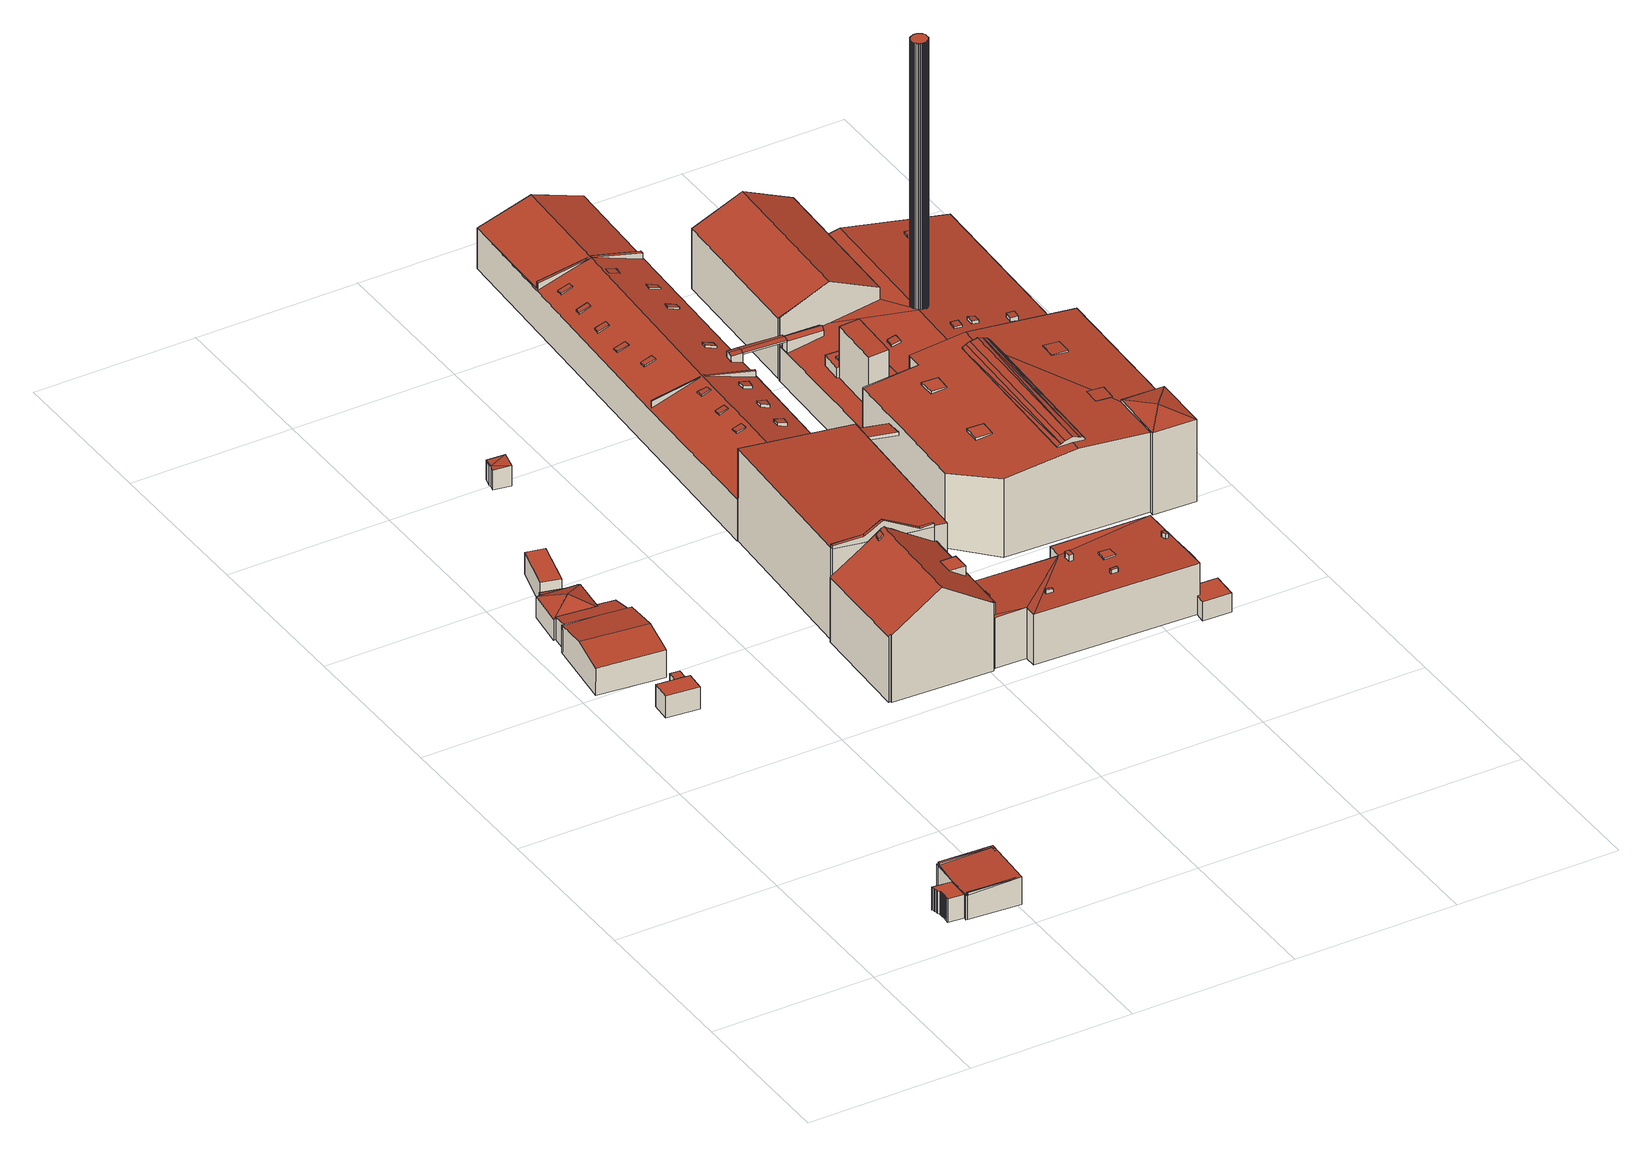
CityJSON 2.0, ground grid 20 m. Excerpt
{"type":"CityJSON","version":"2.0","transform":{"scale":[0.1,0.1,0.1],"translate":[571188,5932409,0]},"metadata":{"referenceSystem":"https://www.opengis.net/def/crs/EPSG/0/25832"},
"CityObjects":{
"building1":{"type":"Building","attributes":{"Grundfläche 2D":"50.075014","Grundhöhe NN":"3.232"},"children":["building1-1"],"geometry":[{"type":"Solid","lod":"3","boundaries":[[[[0,1,2,3]],[[1,4,2]],[[3,5,6,7,1,0]],[[8,7,6]],[[9,10,11,12,13,14,15,16,17,18,19,20,21,22,23,24,25,26]],[[3,2,27,28]],[[2,4,29,27]],[[5,3,28,30]],[[31,8,6,5,30,32]],[[14,33,29,4,1,7,8,31,34,15]],[[17,16,15,34,35]],[[18,17,35,36]],[[19,18,36,37]],[[20,19,37,38]],[[21,20,38,39]],[[22,21,39,40]],[[23,22,40,41]],[[24,23,41,42]],[[25,24,42,43]],[[26,25,43,44]],[[9,26,44,45]],[[10,9,45,46]],[[11,10,46,47]],[[12,11,47,48]],[[13,12,48,49]],[[14,13,49,33]],[[33,49,48,47,46,45,44,43,42,41,40,39,38,37,36,35,34,31,32,30,28,27,29]]]],"semantics":{"surfaces":[{"type":"RoofSurface"},{"type":"WallSurface"},{"type":"GroundSurface"}],"values":[[0,0,0,0,0,1,1,1,1,1,1,1,1,1,1,1,1,1,1,1,1,1,1,1,1,1,2]]}}]},
"building1-1":{"type":"BuildingInstallation","parents":["building1"],"geometry":[{"type":"MultiSurface","lod":"3","boundaries":[[[50,51,52]],[[52,51,53,5]],[[54,3,5,53]],[[55,3,54]],[[55,56,57,3]],[[6,58,50,52]],[[58,53,51,50]],[[0,55,54]],[[56,55,0,59]],[[57,56,59,2]],[[3,57,2]],[[52,5,6]]],"semantics":{"surfaces":[{"type":"RoofSurface"},{"type":"WallSurface"}],"values":[0,0,0,0,0,1,1,1,1,1,1,1]}}]},
"building2":{"type":"Building","attributes":{"Grundfläche 2D":"9.758660","Grundhöhe NN":"5.609"},"geometry":[{"type":"Solid","lod":"3","boundaries":[[[[60,61,62,63]],[[61,60,64,65]],[[62,61,65,66]],[[63,62,66,67]],[[60,63,67,64]],[[65,64,67,66]]]],"semantics":{"surfaces":[{"type":"RoofSurface"},{"type":"WallSurface"},{"type":"GroundSurface"}],"values":[[0,1,1,1,1,2]]}}]},
"building3":{"type":"Building","attributes":{"Grundfläche 2D":"1.380541","Grundhöhe NN":"5.557"},"geometry":[{"type":"Solid","lod":"3","boundaries":[[[[68,69,70,71]],[[72,73,71,70]],[[73,74,68,71]],[[74,75,69,68]],[[75,72,70,69]],[[75,74,73,72]]]],"semantics":{"surfaces":[{"type":"RoofSurface"},{"type":"WallSurface"},{"type":"GroundSurface"}],"values":[[0,1,1,1,1,2]]}}]},
"building4":{"type":"Building","attributes":{"Grundfläche 2D":"116.813231","Grundhöhe NN":"2.514"},"geometry":[{"type":"Solid","lod":"3","boundaries":[[[[76,77,78]],[[79,80,78,77,81]],[[82,83,77,76]],[[84,81,77,83]],[[85,86,87,88,89,90]],[[91,92,93,94,95]],[[91,96,97,92]],[[76,78,98,99]],[[76,99,100,82]],[[84,101,102,81]],[[78,80,79,81,102,103,104,98]],[[88,84,83,89]],[[89,83,82,90]],[[90,82,100,105,85]],[[87,86,106,107]],[[87,107,101,84,88]],[[96,91,95,108,109]],[[97,96,109,110]],[[93,92,97,110,111]],[[85,105,108,95,94,93,111,106,86]],[[98,104,103,102,101,107,106,111,110,109,108,105,100,99]]]],"semantics":{"surfaces":[{"type":"RoofSurface"},{"type":"WallSurface"},{"type":"GroundSurface"}],"values":[[0,0,0,0,0,0,0,1,1,1,1,1,1,1,1,1,1,1,1,1,2]]}}]},
"building5":{"type":"Building","attributes":{"Grundfläche 2D":"3.616065","Grundhöhe NN":"2.504"},"geometry":[{"type":"Solid","lod":"3","boundaries":[[[[112,113,114,115]],[[116,104,115,114]],[[104,117,112,115]],[[117,118,113,112]],[[118,116,114,113]],[[118,117,104,116]]]],"semantics":{"surfaces":[{"type":"RoofSurface"},{"type":"WallSurface"},{"type":"GroundSurface"}],"values":[[0,1,1,1,1,2]]}}]},
"building6":{"type":"Building","attributes":{"Grundfläche 2D":"13.838433","Grundhöhe NN":"2.292"},"geometry":[{"type":"Solid","lod":"3","boundaries":[[[[119,120,121,122]],[[123,124,122,121]],[[124,125,119,122]],[[125,126,120,119]],[[126,123,121,120]],[[126,125,124,123]]]],"semantics":{"surfaces":[{"type":"RoofSurface"},{"type":"WallSurface"},{"type":"GroundSurface"}],"values":[[0,1,1,1,1,2]]}}]},
"building7":{"type":"Building","attributes":{"Grundfläche 2D":"4.383245","Grundhöhe NN":"0.926"},"geometry":[{"type":"Solid","lod":"3","boundaries":[[[[127,128,129]],[[130,128,127]],[[131,127,132]],[[130,127,131]],[[133,134,129,128]],[[134,135,127,129]],[[135,136,132,127]],[[136,137,131,132]],[[137,138,130,131]],[[138,133,128,130]],[[134,133,138,137,136,135]]]],"semantics":{"surfaces":[{"type":"RoofSurface"},{"type":"WallSurface"},{"type":"GroundSurface"}],"values":[[0,0,0,0,1,1,1,1,1,1,2]]}}]},
"building8":{"type":"Building","attributes":{"Grundfläche 2D":"1208.011336","Grundhöhe NN":"1.428"},"children":["building8-1","building8-2","building8-3","building8-4","building8-5","building8-6","building8-7","building8-8","building8-9","building8-10","building8-11","building8-12","building8-13","building8-14","building8-15","building8-16","building8-17","building8-18","building8-19","building8-20","building8-21","building8-22","building8-23"],"geometry":[{"type":"Solid","lod":"3","boundaries":[[[[139,140,141,142,143,144,145,146,147,148,149,150,151,152]],[[148,147,153,154]],[[155,156,152,151,150,149,148,154,153,157,158]],[[159,160,161,162,163,164,165,166,167]],[[168,169,170,171,172,173,174,175,165,164,163,176]],[[177,166,175,178,179,180,181,182,183]],[[140,139,184,185]],[[141,140,185,186]],[[146,145,144,143,142,141,186,187]],[[153,147,146,187,188]],[[155,158,157,153,188,189]],[[156,155,189,190]],[[167,166,177]],[[174,178,175]],[[178,174,173,179]],[[191,180,179,173,172,192]],[[193,181,180,191,194,195]],[[194,184,139,152,156,182,181,193,195]],[[183,196,197,167,177]],[[182,156,190,196,183]],[[175,166,165]],[[159,167,197,198]],[[160,159,198,199]],[[161,160,199,200]],[[162,161,200,201]],[[202,176,163,162,201,203]],[[168,176,202,204]],[[169,168,204,205]],[[172,171,170,169,205,206,207,192]],[[194,191,192,207,206,205,204,202,203,201,200,199,198,197,196,190,189,188,187,186,185,184]]]],"semantics":{"surfaces":[{"type":"RoofSurface"},{"type":"WallSurface"},{"type":"GroundSurface"}],"values":[[0,0,0,0,0,0,1,1,1,1,1,1,1,1,1,1,1,1,1,1,1,1,1,1,1,1,1,1,1,2]]}}]},
"building8-1":{"type":"BuildingInstallation","parents":["building8"],"geometry":[{"type":"MultiSurface","lod":"3","boundaries":[[[208,209,210,211]],[[208,211,212,213]],[[211,210,214,212]],[[213,215,209,208]],[[215,214,210,209]]],"semantics":{"surfaces":[{"type":"RoofSurface"},{"type":"WallSurface"}],"values":[0,1,1,1,1]}}]},
"building8-2":{"type":"BuildingInstallation","parents":["building8"],"geometry":[{"type":"MultiSurface","lod":"3","boundaries":[[[216,217,218,219]],[[219,218,220,221]],[[216,219,221,222]],[[222,223,217,216]],[[223,220,218,217]]],"semantics":{"surfaces":[{"type":"RoofSurface"},{"type":"WallSurface"}],"values":[0,1,1,1,1]}}]},
"building8-3":{"type":"BuildingInstallation","parents":["building8"],"geometry":[{"type":"MultiSurface","lod":"3","boundaries":[[[224,225,226,227,228]],[[229,230,231,232]],[[226,225,233,234]],[[227,226,234,228]],[[232,231,235]],[[235,236,229,232]],[[230,229,236]],[[225,224,233]]],"semantics":{"surfaces":[{"type":"RoofSurface"},{"type":"WallSurface"}],"values":[0,0,1,1,1,1,1,1]}}]},
"building8-4":{"type":"BuildingInstallation","parents":["building8"],"geometry":[{"type":"MultiSurface","lod":"3","boundaries":[[[237,238,239,240]],[[241,242,243,244,245,246]],[[240,239,247]],[[248,241,246]],[[242,241,248,249]],[[243,242,249,243,244]],[[238,237,154]],[[154,247,239,238]]],"semantics":{"surfaces":[{"type":"RoofSurface"},{"type":"WallSurface"}],"values":[0,0,1,1,1,1,1,1]}}]},
"building8-5":{"type":"BuildingInstallation","parents":["building8"],"geometry":[{"type":"MultiSurface","lod":"3","boundaries":[[[250,251,252,253,254,255]],[[256,251,250,255,257]],[[143,144,258,259]],[[260,256,257,258,144]],[[251,256,260,261,253,252]],[[143,259,254,253,261]]],"semantics":{"surfaces":[{"type":"RoofSurface"},{"type":"WallSurface"}],"values":[0,0,1,1,1,1]}}]},
"building8-6":{"type":"BuildingInstallation","parents":["building8"],"geometry":[{"type":"MultiSurface","lod":"3","boundaries":[[[262,263,264,265]],[[264,263,266,267]],[[265,264,267,268]],[[262,265,268,269]],[[263,262,269,266]]],"semantics":{"surfaces":[{"type":"RoofSurface"},{"type":"WallSurface"}],"values":[0,1,1,1,1]}}]},
"building8-7":{"type":"BuildingInstallation","parents":["building8"],"geometry":[{"type":"MultiSurface","lod":"3","boundaries":[[[270,271,272,273]],[[272,271,274,275]],[[273,272,275,276]],[[270,273,276,277]],[[271,270,277,274]]],"semantics":{"surfaces":[{"type":"RoofSurface"},{"type":"WallSurface"}],"values":[0,1,1,1,1]}}]},
"building8-8":{"type":"BuildingInstallation","parents":["building8"],"geometry":[{"type":"MultiSurface","lod":"3","boundaries":[[[278,279,280,281]],[[281,280,282,283]],[[278,281,283,284]],[[279,278,284,285]],[[280,279,285,282]]],"semantics":{"surfaces":[{"type":"RoofSurface"},{"type":"WallSurface"}],"values":[0,1,1,1,1]}}]},
"building8-9":{"type":"BuildingInstallation","parents":["building8"],"geometry":[{"type":"MultiSurface","lod":"3","boundaries":[[[286,287,288,289]],[[289,288,290,291]],[[286,289,291,292]],[[287,286,292,293]],[[288,287,293,290]]],"semantics":{"surfaces":[{"type":"RoofSurface"},{"type":"WallSurface"}],"values":[0,1,1,1,1]}}]},
"building8-10":{"type":"BuildingInstallation","parents":["building8"],"geometry":[{"type":"MultiSurface","lod":"3","boundaries":[[[294,295,296,297]],[[297,296,298,299]],[[294,297,299,300]],[[294,300,301]],[[295,294,301,302]],[[296,295,302,298]]],"semantics":{"surfaces":[{"type":"RoofSurface"},{"type":"WallSurface"}],"values":[0,1,1,1,1,1]}}]},
"building8-11":{"type":"BuildingInstallation","parents":["building8"],"geometry":[{"type":"MultiSurface","lod":"3","boundaries":[[[303,304,305,306]],[[306,305,307,308]],[[303,306,308,309]],[[304,303,309,310]],[[305,304,310,307]]],"semantics":{"surfaces":[{"type":"RoofSurface"},{"type":"WallSurface"}],"values":[0,1,1,1,1]}}]},
"building8-12":{"type":"BuildingInstallation","parents":["building8"],"geometry":[{"type":"MultiSurface","lod":"3","boundaries":[[[311,312,313,314,315]],[[311,315,316]],[[317,316,315]],[[317,318,312,311,316]],[[314,313,312]]],"semantics":{"surfaces":[{"type":"RoofSurface"},{"type":"WallSurface"}],"values":[0,0,1,1,1]}}]},
"building8-13":{"type":"BuildingInstallation","parents":["building8"],"geometry":[{"type":"MultiSurface","lod":"3","boundaries":[[[319,320,321,322]],[[319,322,323,324]],[[322,321,325,323]],[[320,319,324,326]],[[321,320,326,325]]],"semantics":{"surfaces":[{"type":"RoofSurface"},{"type":"WallSurface"}],"values":[0,1,1,1,1]}}]},
"building8-14":{"type":"BuildingInstallation","parents":["building8"],"geometry":[{"type":"MultiSurface","lod":"3","boundaries":[[[327,328,329,330]],[[330,329,331,332]],[[327,330,332,333]],[[328,327,333,334]],[[329,328,334,331]]],"semantics":{"surfaces":[{"type":"RoofSurface"},{"type":"WallSurface"}],"values":[0,1,1,1,1]}}]},
"building8-15":{"type":"BuildingInstallation","parents":["building8"],"geometry":[{"type":"MultiSurface","lod":"3","boundaries":[[[335,336,337,338]],[[338,337,339,340]],[[335,338,340,341]],[[336,335,341,342]],[[337,336,342,339]]],"semantics":{"surfaces":[{"type":"RoofSurface"},{"type":"WallSurface"}],"values":[0,1,1,1,1]}}]},
"building8-16":{"type":"BuildingInstallation","parents":["building8"],"geometry":[{"type":"MultiSurface","lod":"3","boundaries":[[[343,344,345,346]],[[344,343,347,348]],[[346,345,349,350]],[[343,346,350,347]],[[345,344,348,349]]],"semantics":{"surfaces":[{"type":"RoofSurface"},{"type":"WallSurface"}],"values":[0,1,1,1,1]}}]},
"building8-17":{"type":"BuildingInstallation","parents":["building8"],"geometry":[{"type":"MultiSurface","lod":"3","boundaries":[[[351,352,353,354]],[[354,353,355,356]],[[356,357,351,354]],[[352,351,357,358]],[[358,355,353,352]]],"semantics":{"surfaces":[{"type":"RoofSurface"},{"type":"WallSurface"}],"values":[0,1,1,1,1]}}]},
"building8-18":{"type":"BuildingInstallation","parents":["building8"],"geometry":[{"type":"MultiSurface","lod":"3","boundaries":[[[359,360,361,362,363,364]],[[364,363,362,361,365]],[[365,366,359,364]],[[366,367,360,359]],[[362,361,360,367,368,361]]],"semantics":{"surfaces":[{"type":"RoofSurface"},{"type":"WallSurface"}],"values":[0,1,1,1,1]}}]},
"building8-19":{"type":"BuildingInstallation","parents":["building8"],"geometry":[{"type":"MultiSurface","lod":"3","boundaries":[[[369,370,371,372]],[[369,373,370]],[[374,372,371]],[[373,369,372,374]]],"semantics":{"surfaces":[{"type":"RoofSurface"},{"type":"WallSurface"}],"values":[0,1,1,1]}}]},
"building8-20":{"type":"BuildingInstallation","parents":["building8"],"geometry":[{"type":"MultiSurface","lod":"3","boundaries":[[[375,376,377,378]],[[378,377,379,380]],[[375,378,380,381]],[[381,382,376,375]],[[377,376,382,379]]],"semantics":{"surfaces":[{"type":"RoofSurface"},{"type":"WallSurface"}],"values":[0,1,1,1,1]}}]},
"building8-21":{"type":"BuildingInstallation","parents":["building8"],"geometry":[{"type":"MultiSurface","lod":"3","boundaries":[[[383,384,385,386]],[[384,387,388,389,390,385]],[[389,391,392,390]],[[392,391,393,394,395]],[[389,388,387,384,383,177,166,175,178,393,391]],[[178,179,396,395,394,393]],[[390,392,395,396,183,386,385]],[[183,177,383,386]]],"semantics":{"surfaces":[{"type":"RoofSurface"},{"type":"WallSurface"}],"values":[0,0,0,0,1,1,1,1]}}]},
"building8-22":{"type":"BuildingInstallation","parents":["building8"],"geometry":[{"type":"MultiSurface","lod":"3","boundaries":[[[397,255,254,398,399]],[[400,257,255,397,401]],[[401,397,399,402,403]],[[398,254,259,404]],[[399,398,404,402]],[[258,257,400,401,403,405]],[[403,402,404,259,258,405]]],"semantics":{"surfaces":[{"type":"RoofSurface"},{"type":"WallSurface"},{"type":"OuterCeilingSurface"}],"values":[0,0,1,1,1,1,2]}}]},
"building8-23":{"type":"BuildingInstallation","parents":["building8"],"geometry":[{"type":"MultiSurface","lod":"3","boundaries":[[[406,407,408,409,410,193]],[[409,408,411,412]],[[410,409,412,413]],[[410,413,195,193]],[[193,195,414,406]],[[407,406,414,415]],[[408,407,415,411]],[[413,412,411,415,414,195]]],"semantics":{"surfaces":[{"type":"RoofSurface"},{"type":"WallSurface"},{"type":"OuterCeilingSurface"}],"values":[0,1,1,1,1,1,1,2]}}]},
"building9":{"type":"Building","attributes":{"Grundfläche 2D":"243.387771","Grundhöhe NN":"1.797"},"children":["building9-1","building9-2","building9-3","building9-4","building9-5","building9-6","building9-7","building9-8"],"geometry":[{"type":"Solid","lod":"3","boundaries":[[[[416,417,418,419,420]],[[418,417,421,422,423]],[[424,419,418]],[[425,426,419,424,427,428,429,430]],[[431,419,426]],[[432,433,434,435,436,437]],[[417,416,420,438,439]],[[421,417,439,440]],[[422,421,440,441]],[[423,422,441,442]],[[443,418,423,442]],[[424,418,443,444]],[[428,427,424,444,445,437,436]],[[446,447,426,425,430,429,428,436,435]],[[431,426,447,448]],[[419,431,448,449]],[[420,419,449,438]],[[432,437,445,450]],[[433,432,450,451]],[[434,433,451,452]],[[435,434,452,446]],[[443,442,441,440,439,438,449,448,447,446,452,451,450,445,444]]]],"semantics":{"surfaces":[{"type":"RoofSurface"},{"type":"WallSurface"},{"type":"GroundSurface"}],"values":[[0,0,0,0,0,0,1,1,1,1,1,1,1,1,1,1,1,1,1,1,1,2]]}}]},
"building9-1":{"type":"BuildingInstallation","parents":["building9"],"geometry":[{"type":"MultiSurface","lod":"3","boundaries":[[[453,454,455,456]],[[456,455,457,458]],[[453,456,458,459]],[[454,453,459,460]],[[455,454,460,457]]],"semantics":{"surfaces":[{"type":"RoofSurface"},{"type":"WallSurface"}],"values":[0,1,1,1,1]}}]},
"building9-2":{"type":"BuildingInstallation","parents":["building9"],"geometry":[{"type":"MultiSurface","lod":"3","boundaries":[[[461,462,463,464]],[[461,464,465,466]],[[464,463,467,465]],[[462,461,466,468]],[[463,462,468,467]]],"semantics":{"surfaces":[{"type":"RoofSurface"},{"type":"WallSurface"}],"values":[0,1,1,1,1]}}]},
"building9-3":{"type":"BuildingInstallation","parents":["building9"],"geometry":[{"type":"MultiSurface","lod":"3","boundaries":[[[469,470,471,472]],[[472,471,473,474]],[[469,472,474,475]],[[470,469,475,476]],[[471,470,476,473]]],"semantics":{"surfaces":[{"type":"RoofSurface"},{"type":"WallSurface"}],"values":[0,1,1,1,1]}}]},
"building9-4":{"type":"BuildingInstallation","parents":["building9"],"geometry":[{"type":"MultiSurface","lod":"3","boundaries":[[[477,478,479,480]],[[481,482,478,477,483]],[[484,485,479,478,482]],[[480,479,485,486]],[[477,480,486,483]]],"semantics":{"surfaces":[{"type":"RoofSurface"},{"type":"WallSurface"}],"values":[0,1,1,1,1]}}]},
"building9-5":{"type":"BuildingInstallation","parents":["building9"],"geometry":[{"type":"MultiSurface","lod":"3","boundaries":[[[487,488,489,490]],[[491,488,487,492]],[[491,493,489,488]],[[493,494,490,489]],[[487,490,494,492]]],"semantics":{"surfaces":[{"type":"RoofSurface"},{"type":"WallSurface"}],"values":[0,1,1,1,1]}}]},
"building9-6":{"type":"BuildingInstallation","parents":["building9"],"geometry":[{"type":"MultiSurface","lod":"3","boundaries":[[[495,496,497,498,499]],[[500,501,497,496]],[[502,498,497,501]],[[502,503,499,498]],[[496,495,499,503,504,500]]],"semantics":{"surfaces":[{"type":"RoofSurface"},{"type":"WallSurface"}],"values":[0,1,1,1,1]}}]},
"building9-7":{"type":"BuildingInstallation","parents":["building9"],"geometry":[{"type":"MultiSurface","lod":"3","boundaries":[[[505,506,507,508]],[[508,507,509,510]],[[505,508,510,511]],[[506,505,511,512]],[[507,506,512,509]]],"semantics":{"surfaces":[{"type":"RoofSurface"},{"type":"WallSurface"}],"values":[0,1,1,1,1]}}]},
"building9-8":{"type":"BuildingInstallation","parents":["building9"],"geometry":[{"type":"MultiSurface","lod":"3","boundaries":[[[513,514,515,516]],[[517,518,513,516]],[[519,517,516,515]],[[518,520,514,513]],[[520,519,515,514]],[[520,518,517,519]]],"semantics":{"surfaces":[{"type":"RoofSurface"},{"type":"WallSurface"},{"type":"OuterCeilingSurface"}],"values":[0,1,1,1,1,2]}}]},
"building10":{"type":"Building","attributes":{"Grundfläche 2D":"655.419479","Grundhöhe NN":"1.759"},"children":["building10-1","building10-2","building10-3","building10-4"],"geometry":[{"type":"Solid","lod":"3","boundaries":[[[[521,522,523,524]],[[521,524,525]],[[526,522,521,527]],[[528,529,526,527,530]],[[531,530,532]],[[533,532,534]],[[531,532,533]],[[530,531,528]],[[535,534,536]],[[533,534,535]],[[533,535,537]],[[538,539,540,541,542,543,544,545,546,547]],[[548,549,550,551,552,553,554,555,556,557,558,539,538,559,560,561]],[[553,562,545,544,543,542,563,564,554]],[[565,566,567]],[[567,566,568]],[[569,566,565]],[[568,566,569]],[[524,523,557,556,555,525]],[[521,525,555,554,564,563,536,534,532,530,527]],[[563,542,541,537,535,536]],[[533,537,541,540,539,558,557,523,522,526,529,528,531]],[[559,538,547,570,571]],[[560,559,571,572]],[[573,548,561,560,572,574]],[[551,550,549,548,573,575]],[[552,551,575,576]],[[562,553,552,576,577]],[[547,546,578,570]],[[545,565,567,579,578,546]],[[580,569,565,545,562,577]],[[568,569,580,581]],[[567,568,581,579]],[[578,579,581,580,577,576,575,573,574,572,571,570]]]],"semantics":{"surfaces":[{"type":"RoofSurface"},{"type":"WallSurface"},{"type":"GroundSurface"}],"values":[[0,0,0,0,0,0,0,0,0,0,0,0,0,0,0,0,0,0,1,1,1,1,1,1,1,1,1,1,1,1,1,1,1,2]]}}]},
"building10-1":{"type":"BuildingInstallation","parents":["building10"],"geometry":[{"type":"MultiSurface","lod":"3","boundaries":[[[582,583,584,585,586]],[[587,588,582,586]],[[543,589,583,582,588]],[[589,590,584,583]],[[586,585,584,590,544,587]]],"semantics":{"surfaces":[{"type":"RoofSurface"},{"type":"WallSurface"}],"values":[0,1,1,1,1]}}]},
"building10-2":{"type":"BuildingInstallation","parents":["building10"],"geometry":[{"type":"MultiSurface","lod":"3","boundaries":[[[591,592,593,594]],[[594,593,595,596]],[[591,594,596,597]],[[597,598,592,591]],[[598,595,593,592]]],"semantics":{"surfaces":[{"type":"RoofSurface"},{"type":"WallSurface"}],"values":[0,1,1,1,1]}}]},
"building10-3":{"type":"BuildingInstallation","parents":["building10"],"geometry":[{"type":"MultiSurface","lod":"3","boundaries":[[[599,600,601,602]],[[603,604,600,599,605]],[[604,606,601,600]],[[607,608,602,601,606]],[[608,605,599,602]]],"semantics":{"surfaces":[{"type":"RoofSurface"},{"type":"WallSurface"}],"values":[0,1,1,1,1]}}]},
"building10-4":{"type":"BuildingInstallation","parents":["building10"],"geometry":[{"type":"MultiSurface","lod":"3","boundaries":[[[609,610,611,612]],[[609,612,613,614]],[[612,611,615,613]],[[610,609,614,616]],[[611,610,616,615]]],"semantics":{"surfaces":[{"type":"RoofSurface"},{"type":"WallSurface"}],"values":[0,1,1,1,1]}}]},
"building11":{"type":"Building","attributes":{"Grundfläche 2D":"234.958088","Grundhöhe NN":"1.880"},"geometry":[{"type":"Solid","lod":"3","boundaries":[[[[617,618,619,620]],[[618,621,622,623,619]],[[623,624,619]],[[621,618,617,625,626]],[[622,621,626,627]],[[623,622,627,628]],[[624,623,628,629]],[[620,619,624,629,630]],[[617,620,630,625]],[[629,628,627,626,625,630]]]],"semantics":{"surfaces":[{"type":"RoofSurface"},{"type":"WallSurface"},{"type":"GroundSurface"}],"values":[[0,0,0,1,1,1,1,1,1,2]]}}]},
"building12":{"type":"Building","attributes":{"Grundfläche 2D":"674.823107","Grundhöhe NN":"1.586"},"children":["building12-1","building12-2","building12-3","building12-4","building12-5","building12-6","building12-7","building12-8","building12-9","building12-10","building12-11"],"geometry":[{"type":"MultiSurface","lod":"3","boundaries":[[[631,632,633,634,635,636]],[[637,638,639,640,641,642,643,644,645,646,647,648],[649,650,651,652,653,654]],[[655,656,657,658,659,660,661,662,663,664,665,666],[667,668,669,670,671,672,673,674,675,676,677,678,679,680,681,655]],[[664,682,665]],[[681,667,655]],[[683,658,657,684,685,686,687,688]],[[683,689,658]],[[690,691,692,693,658,689,683,688,687]],[[693,692,691,659,658]],[[694,662,661]],[[695,696,697,698]],[[670,634,633,638,671]],[[635,634,670,669,641,640,636]],[[636,640,639,632,631]],[[639,638,633,632]],[[669,668,642,641]],[[681,680,679,646,645,644,643,642,668,667]],[[677,647,646,679,678]],[[675,674,648,647,677,676]],[[674,673,672,637,648]],[[672,671,638,637]],[[666,665,682,699,700,701]],[[682,664,702,699]],[[655,666,701,703]],[[704,685,684,657,656,655,703,705]],[[686,685,704,706]],[[696,707,708,690,687,686,706,709,697]],[[691,690,708,710]],[[661,660,659,691,710,711]],[[694,661,711,712]],[[664,663,662,694,712,702]],[[698,697,709,713]],[[695,698,713,714]],[[696,695,714,707]],[[706,704,705,703,701,700,699,702,712,711,710,708,707,714,713,709]]],"semantics":{"surfaces":[{"type":"RoofSurface"},{"type":"WallSurface"},{"type":"GroundSurface"}],"values":[0,0,0,0,0,0,0,0,0,0,0,1,1,1,1,1,1,1,1,1,1,1,1,1,1,1,1,1,1,1,1,1,1,1,2]}}]},
"building12-1":{"type":"BuildingInstallation","parents":["building12"],"geometry":[{"type":"MultiSurface","lod":"3","boundaries":[[[715,716,717,718,719,720,721,722,723,724,725,726,727,728,729,730,731,732,733,734,735,736,737,738,739,740,741,742,743,744,745,746,747,748,749,750,751,752,753,754,755,756,757,758,759,760,761,762,763,764,765,766,767,768,769,770,771,772,773,774,775,776,777,778]],[[779,780,719,718]],[[720,719,780,781]],[[782,783,778,777]],[[783,784,715,778]],[[784,785,716,715]],[[785,786,717,716]],[[786,779,718,717]],[[787,722,721,720,781,688]],[[787,788,723,722]],[[788,789,724,723]],[[789,790,725,724]],[[790,791,726,725]],[[791,792,727,726]],[[728,727,792,793]],[[793,794,729,728]],[[794,795,730,729]],[[795,796,731,730]],[[796,797,732,731]],[[797,798,733,732]],[[798,692,734,733]],[[692,799,735,734]],[[799,800,736,735]],[[800,801,737,736]],[[801,802,738,737]],[[802,803,739,738]],[[803,804,740,739]],[[741,740,804,693]],[[742,741,693,683]],[[683,689,805,744,743,742]],[[805,806,745,744]],[[806,807,746,745]],[[807,808,747,746]],[[808,809,748,747]],[[809,810,749,748]],[[810,811,750,749]],[[811,812,751,750]],[[812,813,752,751]],[[753,752,813,814]],[[814,815,754,753]],[[815,816,755,754]],[[816,817,756,755]],[[817,818,757,756]],[[818,819,758,757]],[[819,820,759,758]],[[760,759,820,821]],[[821,822,761,760]],[[822,823,762,761]],[[823,824,763,762]],[[824,825,764,763]],[[825,826,765,764]],[[826,827,766,765]],[[827,828,767,766]],[[828,829,768,767]],[[829,830,768]],[[830,831,769,768]],[[831,832,770,769]],[[832,833,771,770]],[[833,834,772,771]],[[834,835,773,772]],[[835,836,774,773]],[[836,837,775,774]],[[837,838,776,775]],[[838,782,777,776]]],"semantics":{"surfaces":[{"type":"RoofSurface"},{"type":"WallSurface"}],"values":[0,1,1,1,1,1,1,1,1,1,1,1,1,1,1,1,1,1,1,1,1,1,1,1,1,1,1,1,1,1,1,1,1,1,1,1,1,1,1,1,1,1,1,1,1,1,1,1,1,1,1,1,1,1,1,1,1,1,1,1,1,1,1,1]}}]},
"building12-2":{"type":"BuildingInstallation","parents":["building12"],"geometry":[{"type":"MultiSurface","lod":"3","boundaries":[[[839,840,841,842]],[[842,841,843,844]],[[839,842,844,845]],[[840,839,845,846]],[[841,840,846,843]]],"semantics":{"surfaces":[{"type":"RoofSurface"},{"type":"WallSurface"}],"values":[0,1,1,1,1]}}]},
"building12-3":{"type":"BuildingInstallation","parents":["building12"],"geometry":[{"type":"MultiSurface","lod":"3","boundaries":[[[847,397,402,848]],[[403,397,847,849,850]],[[663,851,848,402]],[[848,851,852,849,847]],[[662,403,850,849,852,853]],[[662,663,402,397,403]]],"semantics":{"surfaces":[{"type":"RoofSurface"},{"type":"WallSurface"}],"values":[0,0,1,1,1,1]}}]},
"building12-4":{"type":"BuildingInstallation","parents":["building12"],"geometry":[{"type":"MultiSurface","lod":"3","boundaries":[[[854,855,856,857]],[[857,856,858,859]],[[854,857,859,860]],[[855,854,860,861]],[[856,855,861,858]]],"semantics":{"surfaces":[{"type":"RoofSurface"},{"type":"WallSurface"}],"values":[0,1,1,1,1]}}]},
"building12-5":{"type":"BuildingInstallation","parents":["building12"],"geometry":[{"type":"MultiSurface","lod":"3","boundaries":[[[862,863,864,865]],[[865,864,866,867]],[[862,865,867,868]],[[863,862,868,869]],[[864,863,869,866]]],"semantics":{"surfaces":[{"type":"RoofSurface"},{"type":"WallSurface"}],"values":[0,1,1,1,1]}}]},
"building12-6":{"type":"BuildingInstallation","parents":["building12"],"geometry":[{"type":"MultiSurface","lod":"3","boundaries":[[[870,871,872,873]],[[872,871,874,875]],[[873,872,875,876]],[[870,873,876,877]],[[871,870,877,874]]],"semantics":{"surfaces":[{"type":"RoofSurface"},{"type":"WallSurface"}],"values":[0,1,1,1,1]}}]},
"building12-7":{"type":"BuildingInstallation","parents":["building12"],"geometry":[{"type":"MultiSurface","lod":"3","boundaries":[[[878,879,880,881]],[[881,880,882,883]],[[878,881,883,884]],[[879,878,884,885]],[[880,879,885,882]]],"semantics":{"surfaces":[{"type":"RoofSurface"},{"type":"WallSurface"}],"values":[0,1,1,1,1]}}]},
"building12-8":{"type":"BuildingInstallation","parents":["building12"],"geometry":[{"type":"MultiSurface","lod":"3","boundaries":[[[886,887,888,889,890,891]],[[651,891,890,889,653,652]],[[887,886,891,651,650,649]],[[888,887,649,654]],[[889,888,654,653]]],"semantics":{"surfaces":[{"type":"RoofSurface"},{"type":"WallSurface"}],"values":[0,1,1,1,1]}}]},
"building12-9":{"type":"BuildingInstallation","parents":["building12"],"geometry":[{"type":"MultiSurface","lod":"3","boundaries":[[[892,893,894,895]],[[895,894,896,897]],[[892,895,897,898]],[[893,892,898,899]],[[894,893,899,896]]],"semantics":{"surfaces":[{"type":"RoofSurface"},{"type":"WallSurface"}],"values":[0,1,1,1,1]}}]},
"building12-10":{"type":"BuildingInstallation","parents":["building12"],"geometry":[{"type":"MultiSurface","lod":"3","boundaries":[[[900,901,902,903]],[[904,905,903,902]],[[900,903,905,906]],[[901,900,906,907]],[[907,904,902,901]]],"semantics":{"surfaces":[{"type":"RoofSurface"},{"type":"WallSurface"}],"values":[0,1,1,1,1]}}]},
"building12-11":{"type":"BuildingInstallation","parents":["building12"],"geometry":[{"type":"MultiSurface","lod":"3","boundaries":[[[908,909,910,911]],[[911,910,912,913]],[[908,911,913,914]],[[909,908,914,915]],[[910,909,915,912]]],"semantics":{"surfaces":[{"type":"RoofSurface"},{"type":"WallSurface"}],"values":[0,1,1,1,1]}}]}
},
"vertices":[
[148,13,65],[123,17,63],[124,13,63],[188,8,67],[122,13,63],[192,75,67],[128,80,63],[124,46,63],[126,80,63],[104,27,62],[104,25,62],[104,23,62],[103,21,62],[103,19,62],[123,17,62],[124,46,61],[103,48,61],[101,48,61],[102,46,61],[102,44,61],[103,42,61],[103,39,61],[104,37,61],[104,35,62],[104,33,62],[104,31,62],[104,29,62],[124,13,32],[188,8,32],[122,13,32],[192,75,32],[126,80,32],[128,80,32],[123,17,32],[124,46,32],[101,48,32],[102,46,32],[102,44,32],[103,42,32],[103,39,32],[104,37,32],[104,35,32],[104,33,32],[104,31,32],[104,29,32],[104,27,32],[104,25,32],[104,23,32],[103,21,32],[103,19,32],
[128,77,65],[187,72,67],[128,80,65],[190,72,67],[186,11,67],[148,13,66],[124,15,66],[124,13,66],[128,77,63],[124,15,63],
[66,468,84],[68,492,84],[28,496,84],[26,472,84],[66,468,56],[68,492,56],[28,496,56],[26,472,56],
[51,506,84],[50,494,84],[62,493,84],[63,505,84],[62,493,56],[63,505,56],[51,506,56],[50,494,56],
[22,697,52],[50,715,64],[28,743,52],[77,740,52],[76,740,52],[80,739,52],[25,697,52],[74,692,52],[75,696,52],[22,673,58],[96,664,58],[96,693,53],[75,696,53],[74,692,54],[25,697,54],[12,627,68],[94,618,68],[99,664,60],[22,673,60],[18,673,60],[7,585,60],[89,576,60],[28,743,25],[22,697,25],[25,697,25],[75,696,25],[80,739,25],[77,740,25],[76,740,25],[22,673,25],[96,664,25],[96,693,25],[18,673,25],[7,585,25],[89,576,25],[99,664,25],
[77,746,46],[38,753,48],[35,742,50],[76,740,48],[35,742,25],[77,746,25],[38,753,25],
[46,765,51],[69,759,51],[84,817,51],[61,822,51],[84,817,23],[61,822,23],[46,765,23],[69,759,23],
[126,1001,34],[128,1013,34],[125,1002,34],[149,1009,36],[145,989,35],[124,993,34],[128,1013,9],[125,1002,9],[126,1001,9],[124,993,9],[145,989,9],[149,1009,9],
[382,767,79],[383,792,79],[422,782,65],[430,959,66],[431,991,66],[432,1003,66],[441,1211,66],[447,1346,66],[384,1349,88],[378,1214,88],[376,1182,88],[365,962,88],[361,867,88],[356,769,88],[319,1352,66],[315,1222,67],[293,772,67],[294,772,67],[313,1218,66],[301,966,66],[280,558,97],[275,429,98],[278,429,100],[278,427,100],[339,425,141],[344,545,141],[345,556,141],[325,556,128],[283,558,99],[401,426,101],[405,426,98],[407,498,99],[407,499,99],[410,556,99],[406,556,101],[406,554,101],[372,555,123],[401,423,101],[283,558,132],[406,554,120],[406,556,120],[423,556,118],[435,765,118],[294,772,132],[283,562,132],[382,767,14],[383,792,14],[422,782,14],[447,1346,14],[319,1352,14],[293,772,14],[294,772,14],[423,556,14],[410,556,14],[435,765,104],[435,765,14],[435,765,101],[283,562,14],[283,558,14],[280,558,14],[275,429,14],[278,429,14],[278,427,14],[401,423,14],[339,425,14],[401,426,14],[405,426,14],[407,498,14],[407,499,14],
[346,906,84],[346,897,85],[357,897,88],[357,906,87],[357,906,86],[346,906,82],[357,897,87],[346,897,83],
[410,944,77],[398,944,80],[398,935,80],[409,935,77],[398,935,77],[409,935,73],[410,944,73],[398,944,77],
[367,962,88],[428,959,75],[428,962,75],[369,965,87],[367,965,88],[304,966,75],[362,963,87],[363,965,87],[304,968,75],[428,959,67],[428,962,67],[304,968,67],[304,966,67],
[375,1218,87],[315,1222,75],[314,1218,75],[375,1215,87],[439,1211,75],[439,1215,75],[380,1218,88],[379,1218,88],[379,1217,88],[379,1214,88],[314,1218,67],[439,1211,67],[439,1215,67],
[431,997,79],[418,998,79],[418,994,78],[417,992,78],[431,991,78],[432,997,79],[418,1003,78],[432,1003,78],[432,1003,76],[431,991,76],[418,1003,71],[417,992,71],
[323,1110,73],[337,1110,77],[338,1118,77],[324,1118,73],[337,1110,76],[338,1118,76],[324,1118,71],[323,1110,71],
[330,1026,77],[344,1025,81],[344,1033,81],[330,1033,77],[344,1025,80],[344,1033,80],[330,1033,75],[330,1026,75],
[408,904,77],[396,904,80],[396,896,80],[407,895,77],[396,896,77],[407,895,72],[408,904,73],[396,904,77],
[322,1068,73],[336,1067,77],[336,1075,77],[322,1075,73],[336,1075,76],[322,1075,71],[322,1068,71],[336,1067,76],
[417,1029,74],[404,1030,79],[404,1023,79],[417,1022,74],[404,1023,76],[417,1022,71],[417,1029,71],[417,1029,72],[404,1030,76],
[327,1192,73],[341,1192,77],[341,1199,77],[327,1199,73],[341,1199,76],[327,1199,71],[327,1192,71],[341,1192,76],
[393,1190,83],[381,1190,87],[380,1184,87],[380,1182,87],[393,1181,82],[394,1190,83],[394,1190,82],[393,1190,82],
[421,1112,73],[408,1113,78],[407,1106,78],[421,1105,73],[421,1105,71],[421,1112,71],[407,1106,76],[408,1113,76],
[423,1154,73],[410,1155,78],[409,1148,78],[423,1147,73],[409,1148,76],[423,1147,71],[423,1154,71],[410,1155,76],
[406,865,77],[394,865,80],[394,857,80],[405,856,77],[394,857,76],[405,856,72],[406,865,72],[394,865,76],
[325,1151,73],[339,1151,77],[339,1158,77],[325,1158,73],[325,1151,71],[339,1151,76],[339,1158,76],[325,1158,71],
[348,946,84],[348,937,85],[359,937,88],[359,945,87],[359,937,87],[359,945,86],[348,946,82],[348,937,83],
[344,867,84],[344,858,85],[355,858,87],[355,858,88],[355,859,88],[355,867,87],[355,867,86],[344,867,83],[344,858,83],[355,858,86],
[400,500,116],[380,500,116],[380,480,116],[400,479,116],[400,500,103],[400,479,103],
[332,545,135],[338,545,139],[338,552,140],[333,552,136],[338,552,137],[333,552,133],[332,545,133],[338,545,137],
[283,558,136],[321,556,136],[322,560,136],[283,562,136],[333,556,142],[339,556,145],[345,556,148],[345,560,148],[389,554,124],[389,558,124],[406,554,124],[406,556,124],[406,557,124],[406,557,120],
[484,994,79],[483,988,78],[484,988,78],[483,999,78],[484,999,78],[484,988,76],[484,999,76],[483,988,76],[483,999,76],
[435,756,105],[476,745,105],[477,767,103],[383,792,103],[382,767,105],[477,767,101],[383,792,101],[382,767,101],[435,756,101],[476,745,101],
[407,479,80],[405,426,83],[440,420,83],[523,493,78],[407,498,78],[401,426,83],[401,423,83],[401,421,83],[440,405,83],[642,458,81],[645,508,78],[637,398,83],[640,398,83],[641,417,83],[642,454,81],[524,512,78],[636,385,42],[671,384,42],[673,416,42],[641,417,42],[640,398,42],[637,398,42],[407,498,18],[405,426,18],[401,426,18],[401,423,18],[401,421,18],[440,420,18],[440,405,18],[637,398,18],[641,417,18],[645,508,18],[524,512,18],[523,493,18],[636,385,18],[671,384,18],[673,416,18],
[550,433,87],[550,430,87],[558,429,87],[559,433,87],[558,429,82],[559,433,82],[550,433,82],[550,430,82],
[407,448,93],[411,448,93],[411,457,93],[408,457,93],[408,457,81],[407,448,82],[411,457,81],[411,448,82],
[480,432,86],[480,435,86],[472,436,87],[472,433,87],[472,436,82],[472,433,82],[480,432,82],[480,435,82],
[559,472,82],[558,459,82],[573,459,82],[573,471,82],[558,463,80],[558,459,80],[559,472,79],[563,459,80],[573,459,80],[573,471,80],
[412,474,87],[409,474,87],[408,466,87],[412,466,87],[409,474,80],[412,474,80],[408,466,80],[412,466,80],
[637,460,87],[637,465,87],[633,465,87],[634,458,87],[637,458,87],[637,465,80],[633,465,80],[634,458,81],[637,458,81],[637,460,81],
[526,476,87],[531,476,87],[531,485,87],[526,485,87],[531,485,79],[526,485,79],[526,476,79],[531,476,79],
[650,439,45],[650,454,45],[642,454,45],[642,439,45],[642,439,43],[650,439,43],[642,454,43],[650,454,43],
[593,605,131],[602,817,131],[598,818,128],[597,808,128],[589,606,128],[607,817,133],[598,605,133],[616,817,135],[615,817,134],[607,605,135],[623,816,133],[615,604,133],[628,816,131],[620,604,131],[630,787,128],[622,604,128],[631,816,128],[616,841,128],[615,817,128],[616,817,128],[631,816,127],[630,787,127],[680,685,122],[691,665,121],[696,654,120],[743,652,115],[750,836,115],[479,824,114],[477,767,114],[476,745,114],[472,642,114],[516,595,119],[606,592,128],[607,605,128],[589,606,127],[597,808,127],[598,818,127],[602,817,127],[548,843,121],[547,822,121],[480,824,115],[693,589,120],[622,604,127],[620,604,127],[696,654,123],[720,617,131],[748,652,123],[746,581,123],[693,583,123],[750,836,18],[548,843,18],[547,822,18],[479,824,18],[480,824,18],[472,642,18],[516,595,18],[693,589,18],[743,652,18],[748,652,18],[693,583,18],[746,581,18],
[693,685,122],[673,686,123],[672,666,123],[691,665,122],[692,665,122],[692,665,121],[693,685,120],[673,686,122],[672,666,122],
[547,670,123],[548,690,123],[528,691,123],[527,671,123],[528,691,120],[527,671,120],[547,670,122],[548,690,122],
[531,790,123],[531,770,123],[550,769,123],[551,789,123],[531,773,120],[531,770,120],[531,790,120],[550,769,122],[551,784,122],[551,789,122],
[677,784,123],[676,764,123],[696,763,122],[697,783,122],[697,783,120],[677,784,122],[696,763,120],[676,764,122],
[613,1192,96],[552,1194,124],[544,1002,124],[605,1000,96],[491,1197,96],[483,1005,96],[484,1005,97],[484,1004,97],[613,1192,19],[491,1197,19],[483,1005,19],[484,1005,19],[484,1004,19],[605,1000,19],
[528,889,132],[529,915,132],[505,916,130],[502,850,130],[524,849,132],[526,849,132],[502,916,78],[505,916,78],[529,915,78],[526,849,78],[524,849,78],[524,846,78],[547,846,78],[548,846,78],[550,846,78],[551,846,78],[553,941,78],[504,943,78],[524,924,78],[512,925,78],[511,925,78],[511,926,78],[511,933,78],[524,932,78],[548,843,73],[616,841,85],[622,840,86],[627,955,86],[544,1002,71],[529,1003,69],[484,1004,61],[484,999,61],[484,988,61],[478,824,62],[480,824,62],[547,822,73],[547,846,73],[524,846,69],[524,849,69],[502,850,65],[505,916,65],[502,916,65],[504,942,65],[504,943,65],[536,942,70],[546,941,72],[553,941,73],[551,848,74],[551,846,74],[550,846,74],[548,846,73],[479,824,62],[627,957,86],[750,836,61],[756,835,59],[767,1126,60],[634,1130,86],[628,973,86],[627,956,86],[611,1131,81],[605,1000,81],[623,964,85],[626,957,86],[484,1005,61],[676,1155,44],[675,1129,47],[724,1127,47],[725,1154,44],[479,824,16],[480,824,16],[547,822,16],[478,824,16],[548,843,16],[756,835,16],[750,836,16],[767,1126,16],[675,1129,16],[611,1131,16],[724,1127,16],[605,1000,16],[484,1004,16],[484,1005,16],[725,1154,16],[676,1155,16],
[634,974,426],[633,974,426],[632,974,426],[631,974,426],[630,974,426],[629,973,426],[628,973,426],[627,973,426],[627,972,426],[626,972,426],[625,971,426],[625,970,426],[624,970,426],[624,969,426],[624,968,426],[623,968,426],[623,967,426],[623,966,426],[623,965,426],[623,964,426],[623,963,426],[623,962,426],[623,961,426],[624,960,426],[625,959,426],[625,958,426],[626,957,426],[627,957,426],[627,956,426],[628,956,426],[629,956,426],[629,955,426],[630,955,426],[631,955,426],[632,955,426],[633,955,426],[634,955,426],[635,955,426],[636,955,426],[637,956,426],[638,956,426],[638,957,426],[639,957,426],[640,958,426],[641,959,426],[641,960,426],[642,961,426],[642,962,426],[642,964,426],[642,965,426],[642,966,426],[642,967,426],[642,968,426],[641,969,426],[641,970,426],[640,970,426],[640,971,426],[639,971,426],[639,972,426],[638,972,426],[638,973,426],[637,973,426],[636,974,426],[635,974,426],[631,974,86],[630,974,86],[629,973,86],[636,974,85],[635,974,85],[634,974,85],[633,974,85],[632,974,85],[627,973,86],[627,972,86],[626,972,86],[625,971,86],[625,970,85],[624,970,85],[624,969,85],[624,968,85],[623,968,85],[623,967,85],[623,966,85],[623,965,85],[623,963,85],[623,962,85],[623,961,85],[624,960,86],[625,959,86],[625,958,86],[628,956,86],[629,956,86],[629,955,86],[630,955,86],[631,955,85],[632,955,85],[633,955,85],[634,955,85],[635,955,85],[636,955,84],[637,956,84],[638,956,84],[638,957,84],[639,957,84],[640,958,84],[641,959,84],[641,960,83],[642,961,83],[642,962,83],[642,964,83],[642,965,83],[642,966,83],[642,967,83],[642,968,83],[641,969,83],[641,969,84],[641,970,84],[640,970,84],[640,971,84],[639,971,84],[639,972,84],[638,972,84],[638,973,84],[637,973,84],
[584,921,82],[584,932,82],[574,932,80],[573,921,80],[574,932,77],[573,921,77],[584,921,79],[584,932,79],
[529,991,79],[528,986,76],[529,997,76],[513,998,76],[528,986,69],[529,997,69],[513,998,66],
[582,865,82],[582,877,82],[571,877,80],[571,865,80],[571,877,77],[571,865,77],[582,865,79],[582,877,79],
[654,920,84],[644,920,85],[643,910,85],[653,910,84],[643,910,83],[653,910,81],[654,920,81],[644,920,83],
[688,886,77],[688,876,77],[698,875,76],[699,886,76],[688,876,74],[698,875,71],[699,886,71],[688,886,74],
[653,886,83],[642,887,85],[642,876,85],[653,876,83],[642,876,83],[653,876,80],[653,886,80],[642,887,83],
[512,925,80],[524,924,80],[524,932,80],[511,933,80],[511,926,80],[511,925,80],
[722,918,73],[712,918,74],[711,908,74],[721,908,73],[711,908,69],[721,908,67],[722,918,67],[712,918,69],
[706,1092,75],[706,1102,75],[696,1102,76],[695,1092,76],[696,1102,74],[695,1092,74],[706,1092,72],[706,1102,72],
[676,914,80],[676,923,80],[667,923,82],[667,914,82],[667,923,78],[667,914,78],[676,914,76],[676,923,76]
]}
